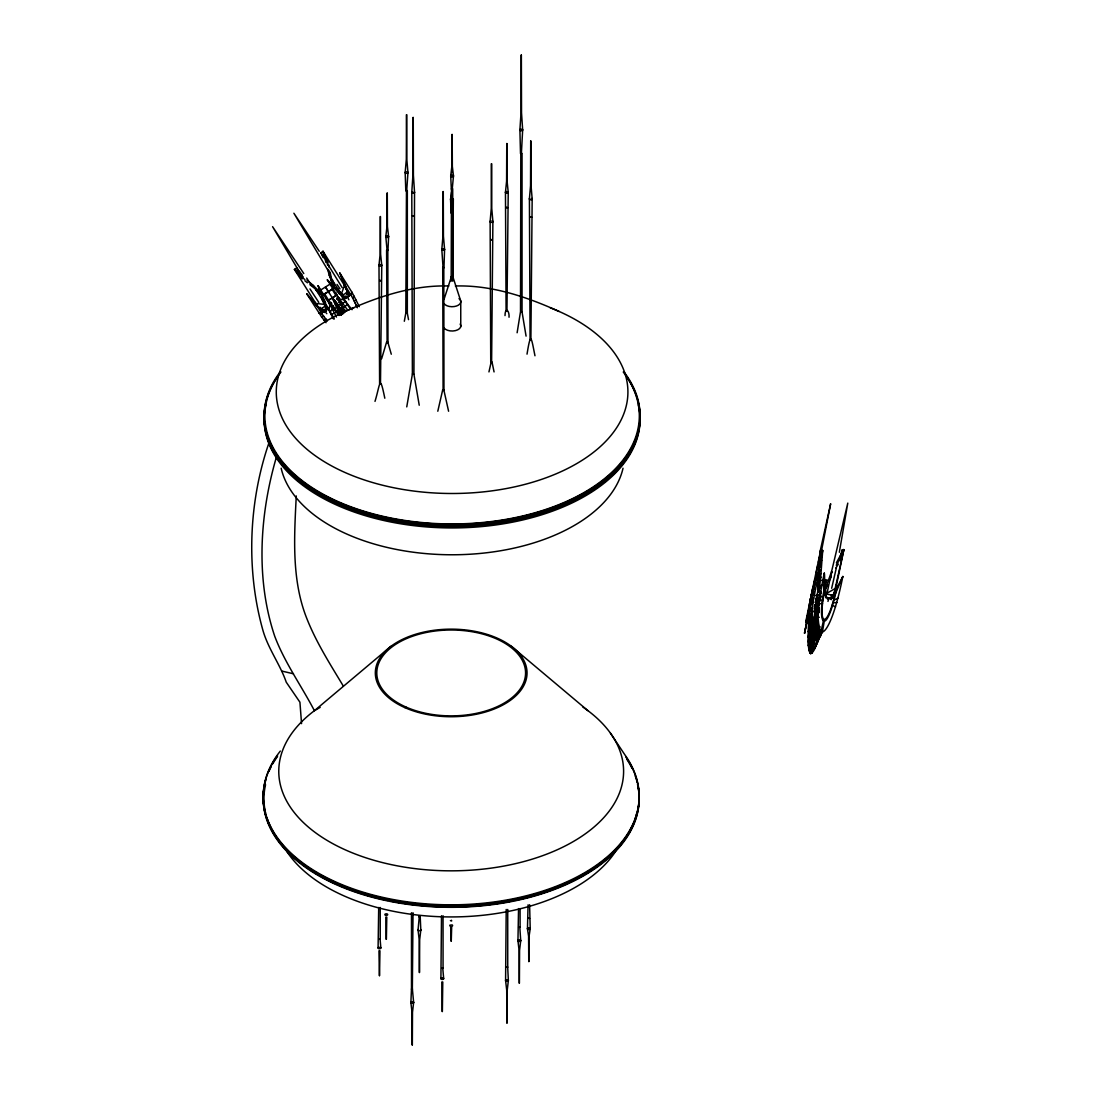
<?xml version="1.0" encoding="UTF-8"?>
<svg xmlns="http://www.w3.org/2000/svg" width="1100" height="1100" viewBox="0 0 1100 1100"><rect width="100%" height="100%" fill="white"/><g stroke="black" fill="none" stroke-linecap="round" stroke-linejoin="round"><path stroke-width="1.5" d="M413.078 117.466L412.913 175.244L411.785 192.239M521.194 55.041L521.029 112.833L519.901 129.814M380.297 216.562L380.119 254.169L378.991 265.224M406.491 114.647L406.326 159.335L405.185 172.439M443.121 191.579L442.942 236.266L441.815 249.37M491.425 163.68L491.26 208.367L490.132 221.485M506.77 143.55L506.591 181.143L505.464 192.211M530.709 141.006L530.544 185.694L529.416 198.798M817.974 591.374L821.727 585.131L817.974 591.374L821.026 591.635L817.08 606.98L814.165 624.181L817.836 602.676L816.97 606.018M387.131 193.105L386.953 226.683L385.825 236.541M412.335 1044.959L412.5 1012.192L413.627 1002.567M419.513 972.482L419.678 939.702L420.805 930.077M451.784 172.521L452.018 134.475M507.045 1023.014L507.224 990.247L508.351 980.622M519.406 983.139L519.571 950.372L520.699 940.747M379.541 975.659L379.954 950.785M442.365 1011.505L442.777 981.97M528.921 961.537L529.086 936.21L530.214 928.785M815.952 636.859L817.245 634.315L816.076 644.518L812.116 651.393L813.148 641.644L815.952 636.859L816.049 625.501L818.345 620.428L818.936 626.257L817.341 639.664L821.246 630.41C802.945 691.46 808.211 612.906 811.236 598.648M341.261 314.957L341.028 311.795L342.457 313.252L338.511 307.835L342.127 314.407M386.375 939.29L386.788 917.084M816.159 615.079L815.98 619.946L818.139 610.005L816.97 607.709L815.499 621.692L819.239 597.754L814.344 621.596L817.341 611.696L820.009 595.636L816.97 607.324L817.52 603.35M451.261 941.091L451.674 927.135M809.407 639.98L808.871 626.835L811.044 613.676L810.508 615.56M816.049 625.501L812.872 629.681L811.676 620.675L812.996 602.566L818.702 572.027L820.628 550.385L822.759 550.495C822.003 556.848 818.648 614.35 818.826 569.195M816.929 607.901L816.571 617.499L816.901 608.011L814.289 620.001L816.832 608.011M811.855 637.629L810.631 653.51L811.841 633.105L817.685 591.759L820.628 550.385L805.984 620.62M810.246 632.321L808.803 639.966L810.824 623.246L810.81 614.501M817.135 615.024L816.942 607.805L814.715 617.567L814.811 615.986M414.535 192.445L413.93 374.248L419.237 405.226M522.651 130.034L521.373 153.904L520.506 153.519L519.901 130.034M815.925 612.054L813.959 623.452L818.07 602.676L815.664 612.604L816.888 607.709M816.846 608.204L814.468 624.085L814.179 620.977L816.791 608.259L814.715 623.714M407.949 172.645L406.67 191.18L405.804 190.795L405.185 172.645M444.579 249.59L443.96 267.74L443.094 268.111L441.815 249.59M492.882 221.691L491.604 362.643L490.737 362.257L490.132 221.691M532.166 199.004L530.888 339.955L530.076 339.694L529.416 199.004M381.755 265.43L380.476 384.175L379.61 383.804L378.991 265.43M508.228 192.417L506.949 311.163L506.082 310.778L505.464 192.417M831.256 599.665L831.504 595.004L832.466 597.575L834.487 593.216M451.578 192.087L450.56 199.169M388.589 236.748L387.97 250.387L387.104 250.772L385.825 236.748M410.877 1002.361L411.482 989.051L412.349 988.666L413.627 1002.361M418.055 929.871L419.334 916.176L420.2 916.561L420.805 929.871M453.324 199.375L452.705 281.188M505.587 980.416L506.206 909.466M517.949 940.541L518.554 908.586M814 648.491L810.631 653.441L811.319 650.127M814.715 639.746L814.963 627.467M451.839 166.458L450.711 175.863M453.475 176.069L452.196 189.447L451.33 189.062L450.711 176.069M811.704 634.81L820.957 591.607L820.751 593.615M814.866 623.425L815.966 615.808M440.908 978.546L441.513 915.736M527.464 928.565L528.069 904.846M824.299 573.1C807.785 650.224 827.874 651.915 842.834 576.469L831.284 598.771C819.5 598.235 825.096 581.048 824.299 573.1L825.811 597.781M825.619 586.011C815.87 629.489 828.135 630.671 836.179 587.923M378.084 947.87L378.703 907.473M811.525 597.548L812.116 594.027M809.023 621.087L808.473 646.126L809.779 634.59L810.824 641.726L809.779 651.475L811.099 645.178M814.591 623.934L816.832 608.245L813.904 622.683M812.378 638.303L818.991 610.885M825.468 584.32L825.688 597.327L831.724 598.428L833.401 596.475M817.74 581.611L819.912 556.339L822.14 555.555M813.037 636.914L811.869 652.891L812.46 649.894M812.969 637.065L811.8 652.974M817.602 584.471L818.661 572.591L819.032 585.709M812.763 637.601L811.553 653.207L812.213 650.127M813.808 631.62L813.491 629.558M330.949 304.315C327.896 305.209 330 300.327 331.554 303.105M337.081 298.375L337.205 299.159M339.721 315.136C341.344 312.895 336.627 312.482 337.837 314.971M337.906 311.877L337.535 310.722L336.091 310.599M337.384 299.365C339.419 301.262 339.969 296.326 337.452 297.605M339.969 304.824L341.426 303.614M343.062 310.654L343.434 311.809L344.877 311.946M809.284 618.062L809.586 612.37L812.515 606.732M812.57 637.986L811.305 653.386M813.436 631.235L813.354 629.654M817.974 578.572L818.702 572.027M812.24 631.62L813.684 631.139L813.23 629.723M817.534 587.125L818.551 577.335L820.985 573.402M816.062 615.45L816.874 608.121L815.856 616.151M813.34 631.235L812.982 629.723M816.874 608.107L815.595 621.115M813.986 623.741L816.805 608.259L815.1 617.678L815.966 610.596M813.643 587.29L811.662 597.176L814.577 580.621M810.315 607.984L812.364 595.691L811.47 598.331M812.872 629.681L812.817 631.098M814.055 611.614L815.141 612.645M814.096 611.985L814.22 611.064M815.43 609.18L814.509 608.341M814.963 605.069L815.402 606.237M816.503 602.47L815.581 602.649L815.567 601.246M815.856 598.538L816.805 599.5M816.31 595.265L816.585 596.31L817.685 595.485M815.54 610.789L815.526 611.875M815.787 611.339L815.389 612.15M816.544 604.739L815.471 606.21L814.976 605.344M816.997 601.48L816.269 602.951L815.402 602.291M817.08 597.644L817.149 599.376M817.754 595.237C818.359 592.694 814.77 595.925 817.039 596.2M817.107 601.824L816.901 600.971M817.905 594.935L817.465 596.035M817.822 611.793L818.084 610.926M812.652 631.235L812.776 629.585M811.759 636.955L809.889 652.946L811.071 653.496M812.419 631.455L812.666 629.42M296.271 495.949C294.264 536.401 291.418 579.342 306.543 617.815C315.92 641.836 329.849 663.74 343.104 685.712M811.69 635.759L809.848 652.864M811.442 597.08L813.56 598.18L812.515 599.28L810.535 598.923L812.598 594.179L812.268 596.283L816.86 573.361L810.851 596.956L811.016 602.044L811.553 599.362M812.24 601.48L810.232 602.03L812.24 601.48L812.515 599.28L810.631 598.977L810.232 602.03L812.24 601.48L812.996 602.566L810.425 604.918M817.561 589.559L818.606 581.694L821.026 577.101M814.192 620.606L816.791 608.231L814.289 624.154L815.224 617.623M814.303 619.053L814.454 618.049M815.952 611.724L816.585 608.327M824.491 619.877L822.319 632.514M351.78 292.009L354.049 296.216L352.784 298.265L351.271 295.515L351.78 292.009L339.79 272.938L349.222 295.955L345.551 298.004L327.319 279.895L339.322 298.966L347.655 310.049M808.679 646.223L812.157 627.577M816.86 573.361L804.513 633.339L814.027 584.732L810.398 599.527M814.261 624.181L817.053 607.062L819.789 597.438M819.94 600.27L817.025 607.42M809.985 637.079L811.896 625.652M820.174 629.599L818.111 641.754L817.781 638.743M839.341 552.269L847.784 503.112L831.421 572.206M815.155 617.678L816.805 608.273L814.179 620.345M815.1 617.678L814.357 624.181M404.319 321.255L405.804 313.101L406.464 190.3L407.33 190.685L407.33 313.211L408.526 319.632M488.95 371.924L491.219 361.79M817.561 638L816.104 645.947L818.496 632.418M813.01 586.465L806.245 622.476L809.119 608.974M816.997 607.227L820.957 591.607M808.747 639.072L808.39 642.098L810.067 636.006M809.16 636.859L811.731 623.342M817.699 603.075L819.06 597.987L817.327 604.533M406.752 406.89L412.39 374.124L411.785 192.445M517.124 332.764L520.506 311.712L520.809 153.106M823.652 619.726L820.861 632.252M821.122 552.695L830.651 503.731L819.871 552.447M815.622 611.765L815.169 615.092M818.207 610.033C820.861 605.894 814.138 609.152 817.3 605.138M814.825 646.181L814.179 649.467L822.374 631.441L820.215 636.9L819.734 634.232M806.025 620.373L806.273 622.408M814.921 617.224L816.791 608.245M816.324 572.248L817.713 565.551M818.414 562.196L820.848 550.467L818.867 572.688L821.081 569.36M810.521 604.918L809.93 607.791L809.572 603.639M811.759 596.351L812.378 593.326M812.102 597.341L812.79 594.014M817.987 573.416L822.759 550.495M811.003 616.509L810.205 620.702M811.291 617.966L810.452 620.95L811.181 616.495L810.494 620.771M809.82 652.382L808.624 645.356L810.26 637.436M811.91 632.582L812.474 631.001M811.69 635.855L812.707 630.974M811.745 636.639C817.341 616.908 811.429 652.08 812.144 652.204L812.996 649.234M810.824 641.726L811.484 638.55M811.8 637.299L813.491 630.946L810.232 653.331L810.961 650.169M813.574 630.96L810.425 653.414L811.14 650.334M812.13 638.756L813.849 630.974M812.474 638.165L814.11 630.987L812.79 637.533M811.539 650.21L810.838 653.538L812.185 638.467M812.226 646.896L812.914 643.569M813.148 641.644L814.468 635.305M812.116 651.393L814.729 638.811M813.959 644.655L814.591 641.602M817.066 634.549C815.361 631.854 820.091 632.17 817.809 632.28M817.341 639.664L820.05 626.67M841.294 554.702L842.311 549.78L843.865 549.643L835.849 588.17L833.621 596.379L831.38 596.681M812.845 588.995L810.645 598.373M812.405 593.148L811.401 597.891M809.077 611.848L804.554 633.16M836.371 567.765L831.669 588.28M315.824 303.435L325.215 304.466L318.079 285.739L330.069 304.796L328.707 309.719L333.382 318.876M505.01 315.59C505.106 306.625 509.561 310.379 509.039 317.24M808.651 634.631L808.294 637.326L810.191 630.822M810.398 626.574L811.676 620.675M816.186 610.101L816.736 607.612M810.631 653.51L811.319 650.416M814.371 618.558L816.805 608.135M816.901 607.612L819.074 605.041M820.174 593.931L817.066 607.049L820.394 593.656M809.146 624.415L810.961 616.99M437.8 411.235L442.723 389.744M527.024 354.145C530.846 330.536 531.259 337.452 534.971 355.768M809.366 622.724L810.81 616.908L809.6 621.046M809.064 625.171L811.044 617.224M808.734 629.612L808.39 631.936L810.274 625.845M810.741 621.596L811.731 617.65M809.256 623.549L810.865 617.196M808.995 625.831L811.236 617.004M451.481 276.444L444.001 299.434M817.891 602.704L818.51 600.325L818.029 601.329M809.476 621.94L810.714 617.169M809.82 619.548L810.549 616.729M809.696 620.428L810.549 617.183M809.902 619.08L810.59 616.495M833.415 596.296L843.865 549.643L842.091 555.638L836.247 565.235M819.129 598.015L819.747 595.788M827.97 601.398L828.85 598.317L827.516 598.249M824.354 591.511L831.586 571.56L827.104 593.134L835.849 588.17L835.684 585.351M842.311 549.78L839.273 559.776M809.339 622.916L808.679 625.969L811.346 617.898M810.727 618.241L811.883 614.309M375.004 401.376C380.284 384.12 379.582 372.735 384.808 398.214M815.485 601.879L815.884 601.067M815.031 604.821L815.1 605.949M816.805 601.755L816.461 602.456M816.282 605.275L816.296 604.34M816.062 608.314L815.237 609.524M818.909 607.929L818.881 608.699M840.524 559.873L843.645 549.56L836.412 562.76M316.594 305.016L323.235 312.331L326.59 309.952L325.834 306.089M381.604 358.779L386.595 342.1M842.834 576.469L835.532 593.423M812.378 594.935L810.452 598.757M810.191 616.509L809.146 619.465L812.157 610.665M269.582 441.059C248.683 500.514 245.768 569.223 262.817 629.97C267.974 648.505 280.184 664.496 286.248 682.192L299.929 702.212L301.551 723.635M276.746 455.964C259.724 513.466 255.379 578.641 274.711 636.199C284.68 662.668 301.428 685.795 314.407 710.696A172.411 99.536 0 0 0 336.724 845.735A172.411 99.536 0 0 0 571.615 842.518A172.411 99.536 0 0 0 582.849 707.025M818.565 599.362L819.06 597.987M331.306 303.93L330.88 302.541M331.457 304.012L331.54 303.091M340.684 302.252C340.244 297.468 336.545 304.618 340.67 302.239M337.893 311.864L336.174 312.661L336.105 310.599M342.155 304.989L341.454 305.745M343.076 310.668L344.506 309.774L345.4 311.19L344.864 311.933L335.913 292.847M343.75 311.836L345.207 310.613M811.992 599.005L812.501 597.63L811.718 603.749L811.594 602.058M818.098 620.331L815.787 625.336M386.595 250.058L387.104 342.815L387.97 342.43L387.819 250.058M451.467 213.304L451.467 212.603M420.2 916.685L418.66 916.685M450.422 920.604L451.646 921.016L451.481 920.246M518.609 927.121L520.094 927.341L520.094 908.586M811.662 597.176L812.969 594.371M820.215 597.946L817.053 607.227L819.871 600.256M811.415 599.624L809.902 601.425M815.114 604.862L816.227 604.202L816.282 605.619M816.874 602.071L816.351 602.773M815.966 608.946L816.076 607.75M819.005 607.64L818.895 608.836M818.084 611.256L819.005 610.5M815.815 625.35L814.179 628.127M811.223 639.705L808.789 639.76L809.504 639.801M808.844 639.719L811.236 639.884M814.344 639.664L815.87 639.609M815.196 639.636L816.997 639.678L816.282 639.636M830.596 574.929L832.219 572.151M825.426 588.665L827.681 584.925L824.78 585.406L826.279 580.25C814.839 625.625 826.1 640.75 837.141 586.451L831.284 598.771M825.509 589.036L827.681 584.925M829.593 578.146L831.339 575.341M835.697 568.329L838.324 564.121M828.548 581.212L831.188 577.28M330.069 304.796L332.365 309.045L330.014 312.139M329.491 302.968L330.632 302.445M331.457 303.999L329.395 304.081M331.471 305.621L331.966 307.23M333.259 306.859L333.493 305.855M337.48 312.304L337.714 311.3M815.609 601.315L816.901 600.848M814.701 607.846L815.829 607.283M326.054 322.699L324.266 320.403L325.531 318.697L323.799 316.387L321.516 316.731L306.707 293.782L321.035 310.282L322.946 309.732L324.252 312.51M315.837 303.449L294.401 269.39L296.574 268.056L299.942 272.195L298.389 274.271L302.335 278.85M821.301 565.029C817.795 572.082 817.781 560.794 821.659 560.409M451.481 188.732L451.179 281.188M441.678 968.055L443.053 968.385L443.053 915.736M344.933 306.57L347.586 304.164L337.549 288.97L335.857 287.897L350.322 308.921M817.259 596.227L818.015 594.715M816.214 597.836L817.176 597.479M816.241 605.908L815.815 606.224M814.852 607.64L815.54 607.269M814.399 610.913L815.086 610.541M814.454 610.926L815.375 610.555M324.981 311.094L326.136 310.324M346.101 297.743L347.476 296.89L348.879 299.791M346.266 297.921L347.476 296.89M390.995 646.277L314.407 710.696L320.196 707.355M340.904 309.059C343.956 317.281 336.779 300.603 333.657 299.489L340.986 311.809L325.49 287.004L329.065 292.683M337.452 297.605L336.903 298.664L337.824 299.778M335.252 309.897C336.655 305.401 331.265 310.145 334.978 310.021M338.085 313.624L339.322 313.418M339.46 315.123L339.543 313.569M320.485 309.375L326.37 305.209M326.851 309.127L323.235 312.331M325.435 310.778L326.136 310.31M323.18 257.565L320.911 252.725L323.043 251.35M313.129 286.041L319.179 290.978L331.788 283.03L329.959 275.426M331.939 289.053L335.981 295.556L328.556 300.218L324.528 293.728L332.118 289.341M322.245 295.57L333.369 288.585M326.164 298.994L328.116 300.506L336.421 295.268M442.723 267.327L443.094 390.527L443.96 390.143L443.809 267.41M520.809 311.41L522.046 311.822L522.046 153.395M378.991 938.933L380.229 939.345L380.229 907.473M506.495 966.804L507.732 967.216L507.732 909.466M346.637 297.399L347.504 296.931L346.431 297.577M342.65 295.034L347.82 292.16M344.699 297.88L348.769 295.611L346.871 290.111M817.231 596.09L816.296 595.746M817.396 596.283L816.612 596.365M816.324 602.635L815.416 602.621M815.994 604.01L816.585 604.299M819.005 612.507L817.891 611.724M838.351 598.043L833.621 600.229M331.87 305.154L333.712 306.13L331.952 307.216M333.053 307.038L331.485 306.199M343.241 308.715L342.457 308.839M339.391 315.191L337.851 314.627M331.238 314.476L334.496 313.143L336.476 317.089M326.81 313.692L324.803 311.176L326.246 310.53M334.056 301.854L339.914 312.744L341.22 312.249M345.07 311.465C377.658 296.766 412.624 284.9 448.814 286M346.005 302.06L342.155 302.871M813.051 631.015L814.371 631.139M812.886 635.044L812.336 635.016M812.309 634.893L812.707 634.961M815.622 639.705L816.379 639.457M822.511 603.529L818.867 603.831M827.241 598.799L829.015 598.441L828.025 598.345M810.109 601.081L810.81 600.889M828.589 598.386L827.695 598.551M324.803 311.176L326.59 310.695M816.626 597.589L817.355 597.589M816.723 599.679L815.994 599.527M814.811 610.514L815.678 610.844M819.046 610.39L818.881 610.486M352.701 298.169L354.021 300.74L356.166 300.3L359.274 306.694M339.653 302.706L340.491 301.139M342.347 306.707L343.846 307.505M342.65 306.817C338.759 308.729 346.321 309.76 342.925 306.845M336.421 310.613L337.604 311.053M343.929 309.939L344.933 310.173M339.199 315.466L337.824 314.957M836.976 602.553L832.838 602.8M811.442 599.362L812.515 599.28M344.382 299.832L339.322 298.966M821.219 580.429L829.648 580.126M822.003 585.599L818.812 585.612L817.685 591.759L821.026 591.635M824.78 585.406L827.97 585.379M814.138 617.457L812.006 617.526L812.034 623.191M817.176 617.334L819.308 617.279M455.373 286C491.562 284.9 526.529 296.766 559.116 311.465M810.48 604.134L809.38 603.996M337.851 299.613L339.061 298.306M339.584 300.657L340.312 300.933M336.765 312.634L335.748 311.905M824.643 593.752L834.24 595.499M281.724 671.055L293.439 673.777M822.759 600.971L819.28 599.335M318.697 312.854L322.025 313.954L323.799 316.387M341.426 303.6L342.169 304.136M809.16 649.66L809.077 648.67L809.724 651.351M835.56 606.856L832.04 605.261M341.371 312.276L342.788 312.923L335.748 303.435L341.248 313.899M491.975 361.845L494.065 371.924M519.791 926.929L520.699 940.541M442.75 967.973L443.658 978.546M815.691 607.227L816.227 608.08M338.607 310.502L341.165 312.153L337.37 308.289M318.051 292.518L322.011 295.268L313.225 285.395L306.941 280.06M315.782 290.097L319.853 293.081M304.893 280.816L307.45 282.796M309.994 284.776L317.666 290.702M304.934 279.593L298.375 274.257L294.401 269.39L303.188 276.856M310.186 283.869L315.439 288.131M511.362 646.277L587.964 710.696M318.409 306.886L323.139 311.754L319.041 307.656M324.582 309.279L325.82 310.42M345.551 298.004L337.549 288.97M823.061 598.304L819.816 594.674M331.788 283.03L333.822 285.024M339.57 294.113L327.319 279.895M452.705 188.732L452.856 276.774L460.749 301.015L460.749 326.631M452.705 276.444L451.33 276.774M443.809 389.812L448.594 411.235M387.819 342.1L391.284 354.214M380.078 939.015L380.834 947.87M341.536 312.538L342.87 313.926M316.896 305.951L306.707 293.782M321.447 310.159L322.355 311.066L322.163 308.192L322.946 309.732M299.942 272.195L302.197 274.794M333.657 299.502L332.09 297.605M341.632 312.799L332.269 297.88L343.379 313.197M336.518 303.05L341.082 311.864L333.107 299.832M352.069 309.691L347.586 304.164M343.53 311.685L343.2 310.956M336.188 306.103L341.069 311.988L335.087 303.957M315.796 303.683L317.116 305.332M327.222 320.87L325.394 318.615L326.92 320.581M328.116 300.506L339.57 315.26M321.516 316.731L324.266 320.403M814.784 609.4L814.481 608.602M815.444 610.899L815.526 611.325M319.261 251.254L293.893 213.235L328.281 270.834M337.04 284.405L340.024 288.874M610.459 733.205L624.841 754.765A187.976 108.529 0 0 1 447.686 904.805A187.976 108.529 0 0 1 280.308 751.08M318.794 302.39L309.952 288.915M303.793 273.556L272.58 226.669L298.636 270.6M342.347 311.204L343.778 313.39M328.116 264.743L342.169 287.664M306.707 278.08L309.595 282.618M351.271 295.515L343.709 283.511L349.222 295.955M325.93 262.515L323.029 251.336L344.465 285.409M320.911 252.725L324.555 258.514M327.594 268.909L329.257 275.303L341.248 294.36L344.451 285.395L348.37 293.054L347.036 294.553L345.978 293.178L348.494 294.594L348.067 293.37M334.345 318.986L321.626 296.863L321.86 298.843L328.707 309.719M313.225 285.395L325.215 304.466M296.574 268.056L301.125 275.289M315.384 303.435L314.462 301.936L322.025 313.954M341.248 314.545L333.603 300.025M339.914 312.73L341.261 314.971M341.028 311.795L335.074 301.221M332.365 309.045L334.496 313.143M354.049 296.216L356.166 300.3M318.079 285.739L325.641 302.885M321.86 298.843L326.59 309.952M339.79 272.938L346.294 287.416M355.245 303.215L354.021 300.74M355.094 302.83L356.359 305.553M323.029 251.336L325.724 257.043M329.257 275.303L334.345 287.499L333.603 282.714M521.991 311.603L526.075 336.119M507.678 966.996L508.351 980.416M342.169 304.136L341.509 305.91L339.969 304.81M337.975 304.975L341.206 312.015L339.433 306.982M356.098 304.947L357.335 307.766M328.13 262.597L325.71 257.029L327.649 265.279M812.625 588.913L814.22 593.601M319.179 290.978L320.1 293.673M328.639 271.246L329.519 274.038M345.895 295.845L346.363 297.468M527.464 928.785L528.591 936.21L528.756 961.537M320.306 307.299L321.035 310.282M812.652 628.196L812.006 623.191M328.817 270.229L330.756 278.479M453.475 175.863L452.348 166.458L452.169 134.475M517.949 940.747L519.076 950.372L519.241 983.139M505.587 980.622L506.715 990.247L506.894 1023.014M418.055 930.077L419.183 939.702L419.348 972.482M410.877 1002.567L412.005 1012.192L412.17 1044.959M328.46 264.179L329.12 267.341M330.11 272.099L332.104 281.6M388.589 236.541L387.447 226.683L387.283 193.105M508.228 192.211L507.086 181.143L506.921 143.55M381.755 265.224L380.614 254.169L380.449 216.562M332.393 279.62L333.3 284.611M335.651 308.839L334.579 307.849L333.644 309.183M532.166 198.798L531.039 185.653L530.874 141.006M492.882 221.485L491.755 208.326L491.59 163.68M444.579 249.37L443.438 236.266L443.272 191.579M407.949 172.439L406.821 159.294L406.643 114.647M450.684 927.135L451.096 941.091M522.651 129.814L521.524 112.791L521.359 55.041M414.535 192.239L413.408 175.244L413.243 117.466M385.797 917.084L386.21 939.29M378.964 950.785L379.376 975.659M530.214 928.565L529.609 904.736M441.788 981.97L442.2 1011.505M450.56 199.375L451.179 213.015M817.176 623.15L817.699 636.556M452.018 155.733L452.114 172.521M413.022 912.766L412.349 989.546L411.482 989.161L411.482 912.766M420.709 929.665A1.389 0.797 0 0 1 420.076 930.696A1.389 0.797 0 0 1 418.261 930.407A1.389 0.797 0 0 1 418.578 929.335M507.499 979.784A1.389 0.797 0 0 1 508.076 981.008A1.389 0.797 0 0 1 505.862 981.008A1.389 0.797 0 0 1 506.44 979.784M519.86 939.895A1.389 0.797 0 0 1 520.424 941.133A1.389 0.797 0 0 1 518.224 941.133A1.389 0.797 0 0 1 518.788 939.895M529.691 928.043A1.389 0.797 0 0 1 529.691 929.308A1.389 0.797 0 0 1 527.56 928.977A1.389 0.797 0 0 1 528.66 927.878M625.859 757.048A187.976 108.529 0 0 1 449.831 905.644A187.976 108.529 0 0 1 277.516 755.59M636.817 812.886A187.234 108.103 0 0 1 635.099 819.074M632.033 826.76A187.234 108.103 0 0 1 627.11 835.78M624.168 840.152A187.234 108.103 0 0 1 571.491 881.609M568.356 883.094A187.234 108.103 0 0 1 565.166 884.537M563.681 885.197A187.234 108.103 0 0 1 514.717 900.46M511.418 901.134A187.234 108.103 0 0 1 494.519 903.939M491.095 904.393A187.234 108.103 0 0 1 479.064 905.671M475.626 905.96A187.234 108.103 0 0 1 426.745 905.96M423.308 905.671A187.234 108.103 0 0 1 404.429 903.457M401.019 902.935A187.234 108.103 0 0 1 397.636 902.371M394.281 901.766A187.234 108.103 0 0 1 390.954 901.134M387.64 900.46A187.234 108.103 0 0 1 338.69 885.197M337.205 884.537A187.234 108.103 0 0 1 315.92 873.524M313.115 871.791A187.234 108.103 0 0 1 303.875 865.508M299.86 862.455A187.234 108.103 0 0 1 281.957 845.048M280.019 842.6A187.234 108.103 0 0 1 278.204 840.152M277.186 838.709A187.234 108.103 0 0 1 272.621 831.311M271.054 828.286A187.234 108.103 0 0 1 267.272 819.074M265.554 812.886A187.234 108.103 0 0 1 265.554 784.671M615.587 851.386A175.808 101.502 0 0 1 451.179 916.933A175.808 101.502 0 0 1 286.77 851.386M637.546 783.791A187.976 108.529 0 0 1 447.109 906.455A187.976 108.529 0 0 1 266.062 779.144M268.923 771.402A187.976 108.529 0 0 1 271.123 766.81M272.772 763.785A187.976 108.529 0 0 1 277.516 756.429M626.849 759.33A187.976 108.529 0 0 1 632.019 768.336M635.277 776.036A187.976 108.529 0 0 1 637.175 782.237M637.546 784.616A187.976 108.529 0 0 1 451.179 907.308A187.976 108.529 0 0 1 264.825 784.616M386.471 913.784A1.389 0.797 0 0 1 387.585 914.884A1.389 0.797 0 0 1 385.44 915.214A1.389 0.797 0 0 1 385.44 913.935M379.995 947.237A1.389 0.797 0 0 1 380.559 948.475A1.389 0.797 0 0 1 378.359 948.475A1.389 0.797 0 0 1 378.936 947.237M442.819 977.9A1.389 0.797 0 0 1 443.382 979.138A1.389 0.797 0 0 1 441.183 979.138A1.389 0.797 0 0 1 441.746 977.9M413.091 1001.825A1.389 0.797 0 0 1 413.091 1003.104A1.389 0.797 0 0 1 410.96 1002.774A1.389 0.797 0 0 1 412.074 1001.66M451.715 924.798A1.389 0.797 0 0 1 452.361 925.98A1.389 0.797 0 0 1 450.244 926.131A1.389 0.797 0 0 1 450.34 924.907M623.026 468.229A172.411 99.536 0 0 1 452.086 554.771A172.411 99.536 0 0 1 281.16 468.229M638.454 404.044A187.976 108.529 0 0 1 452.086 526.735A187.976 108.529 0 0 1 265.732 404.044M550.192 307.752A175.808 101.502 0 0 1 584.169 458.989A175.808 101.502 0 0 1 320.018 458.989A175.808 101.502 0 0 1 353.994 307.752M638.454 405.24A187.976 108.529 0 0 1 452.086 527.931A187.976 108.529 0 0 1 265.732 405.24M459.016 298.609A8.717 5.033 0 0 1 456.459 306.034A8.717 5.033 0 0 1 444.029 303.6M625.763 375.499A187.976 108.529 0 0 1 452.086 525.553A187.976 108.529 0 0 1 278.424 375.499M623.246 372.02A187.234 108.103 0 0 1 452.086 523.944A187.234 108.103 0 0 1 280.94 372.02M623.92 371.841A187.976 108.529 0 0 1 452.086 524.37A187.976 108.529 0 0 1 280.266 371.841M460.158 324.046A8.717 5.033 0 0 1 455.428 330.632A8.717 5.033 0 0 1 444.029 327.91M407.674 172.054A1.389 0.797 0 0 1 407.206 173.264A1.389 0.797 0 0 1 405.24 172.782A1.389 0.797 0 0 1 406.381 171.751M492.36 220.949A1.389 0.797 0 0 1 492.442 222.173A1.389 0.797 0 0 1 490.339 222.021A1.389 0.797 0 0 1 490.971 220.839M521.812 129.181A1.389 0.797 0 0 1 522.376 130.405A1.389 0.797 0 0 1 520.176 130.405A1.389 0.797 0 0 1 520.74 129.181M531.891 198.413A1.389 0.797 0 0 1 531.726 199.499A1.389 0.797 0 0 1 529.856 199.499A1.389 0.797 0 0 1 529.691 198.413M452.788 198.633A1.389 0.797 0 0 1 452.788 199.911M451.413 200.008A1.389 0.797 0 0 1 451.413 198.522M507.691 191.675A1.389 0.797 0 0 1 507.691 192.954A1.389 0.797 0 0 1 505.56 192.624A1.389 0.797 0 0 1 506.66 191.51M443.726 248.738A1.389 0.797 0 0 1 444.304 249.961A1.389 0.797 0 0 1 442.09 249.961A1.389 0.797 0 0 1 442.668 248.738M387.736 235.909A1.389 0.797 0 0 1 388.314 237.133A1.389 0.797 0 0 1 386.1 237.133A1.389 0.797 0 0 1 386.678 235.909M414.26 191.854A1.389 0.797 0 0 1 414.095 192.94A1.389 0.797 0 0 1 412.225 192.94A1.389 0.797 0 0 1 412.06 191.854M381.219 264.688A1.389 0.797 0 0 1 381.219 265.966A1.389 0.797 0 0 1 379.087 265.636A1.389 0.797 0 0 1 380.188 264.536M452.623 175.216A1.389 0.797 0 0 1 453.2 176.454A1.389 0.797 0 0 1 450.986 176.454A1.389 0.797 0 0 1 451.564 175.216M813.684 629.379L813.574 631.455L813.643 629.42M810.727 614.666L811.016 613.704L810.727 614.666M379.665 280.486L381.136 280.706L379.665 280.486M412.445 215.71L413.93 215.93L412.445 215.71M405.859 312.991L407.33 313.211L405.859 312.991M412.445 374.014L413.93 374.248L412.541 373.918M490.793 239.607L492.277 239.841L490.889 239.511M506.138 207.46L507.609 207.694L506.138 207.46M530.076 216.934L531.561 217.154L530.076 216.934M528.124 918.184L529.609 918.404L528.234 918.074M405.006 707.685A75.859 43.794 0 0 0 526.391 678.659A75.859 43.794 0 0 0 422.152 632.486A75.859 43.794 0 0 0 405.006 707.685M405.9 707.011A74.388 42.941 0 0 0 524.934 678.549A74.388 42.941 0 0 0 422.716 633.27A74.388 42.941 0 0 0 405.9 707.011"/></g></svg>
